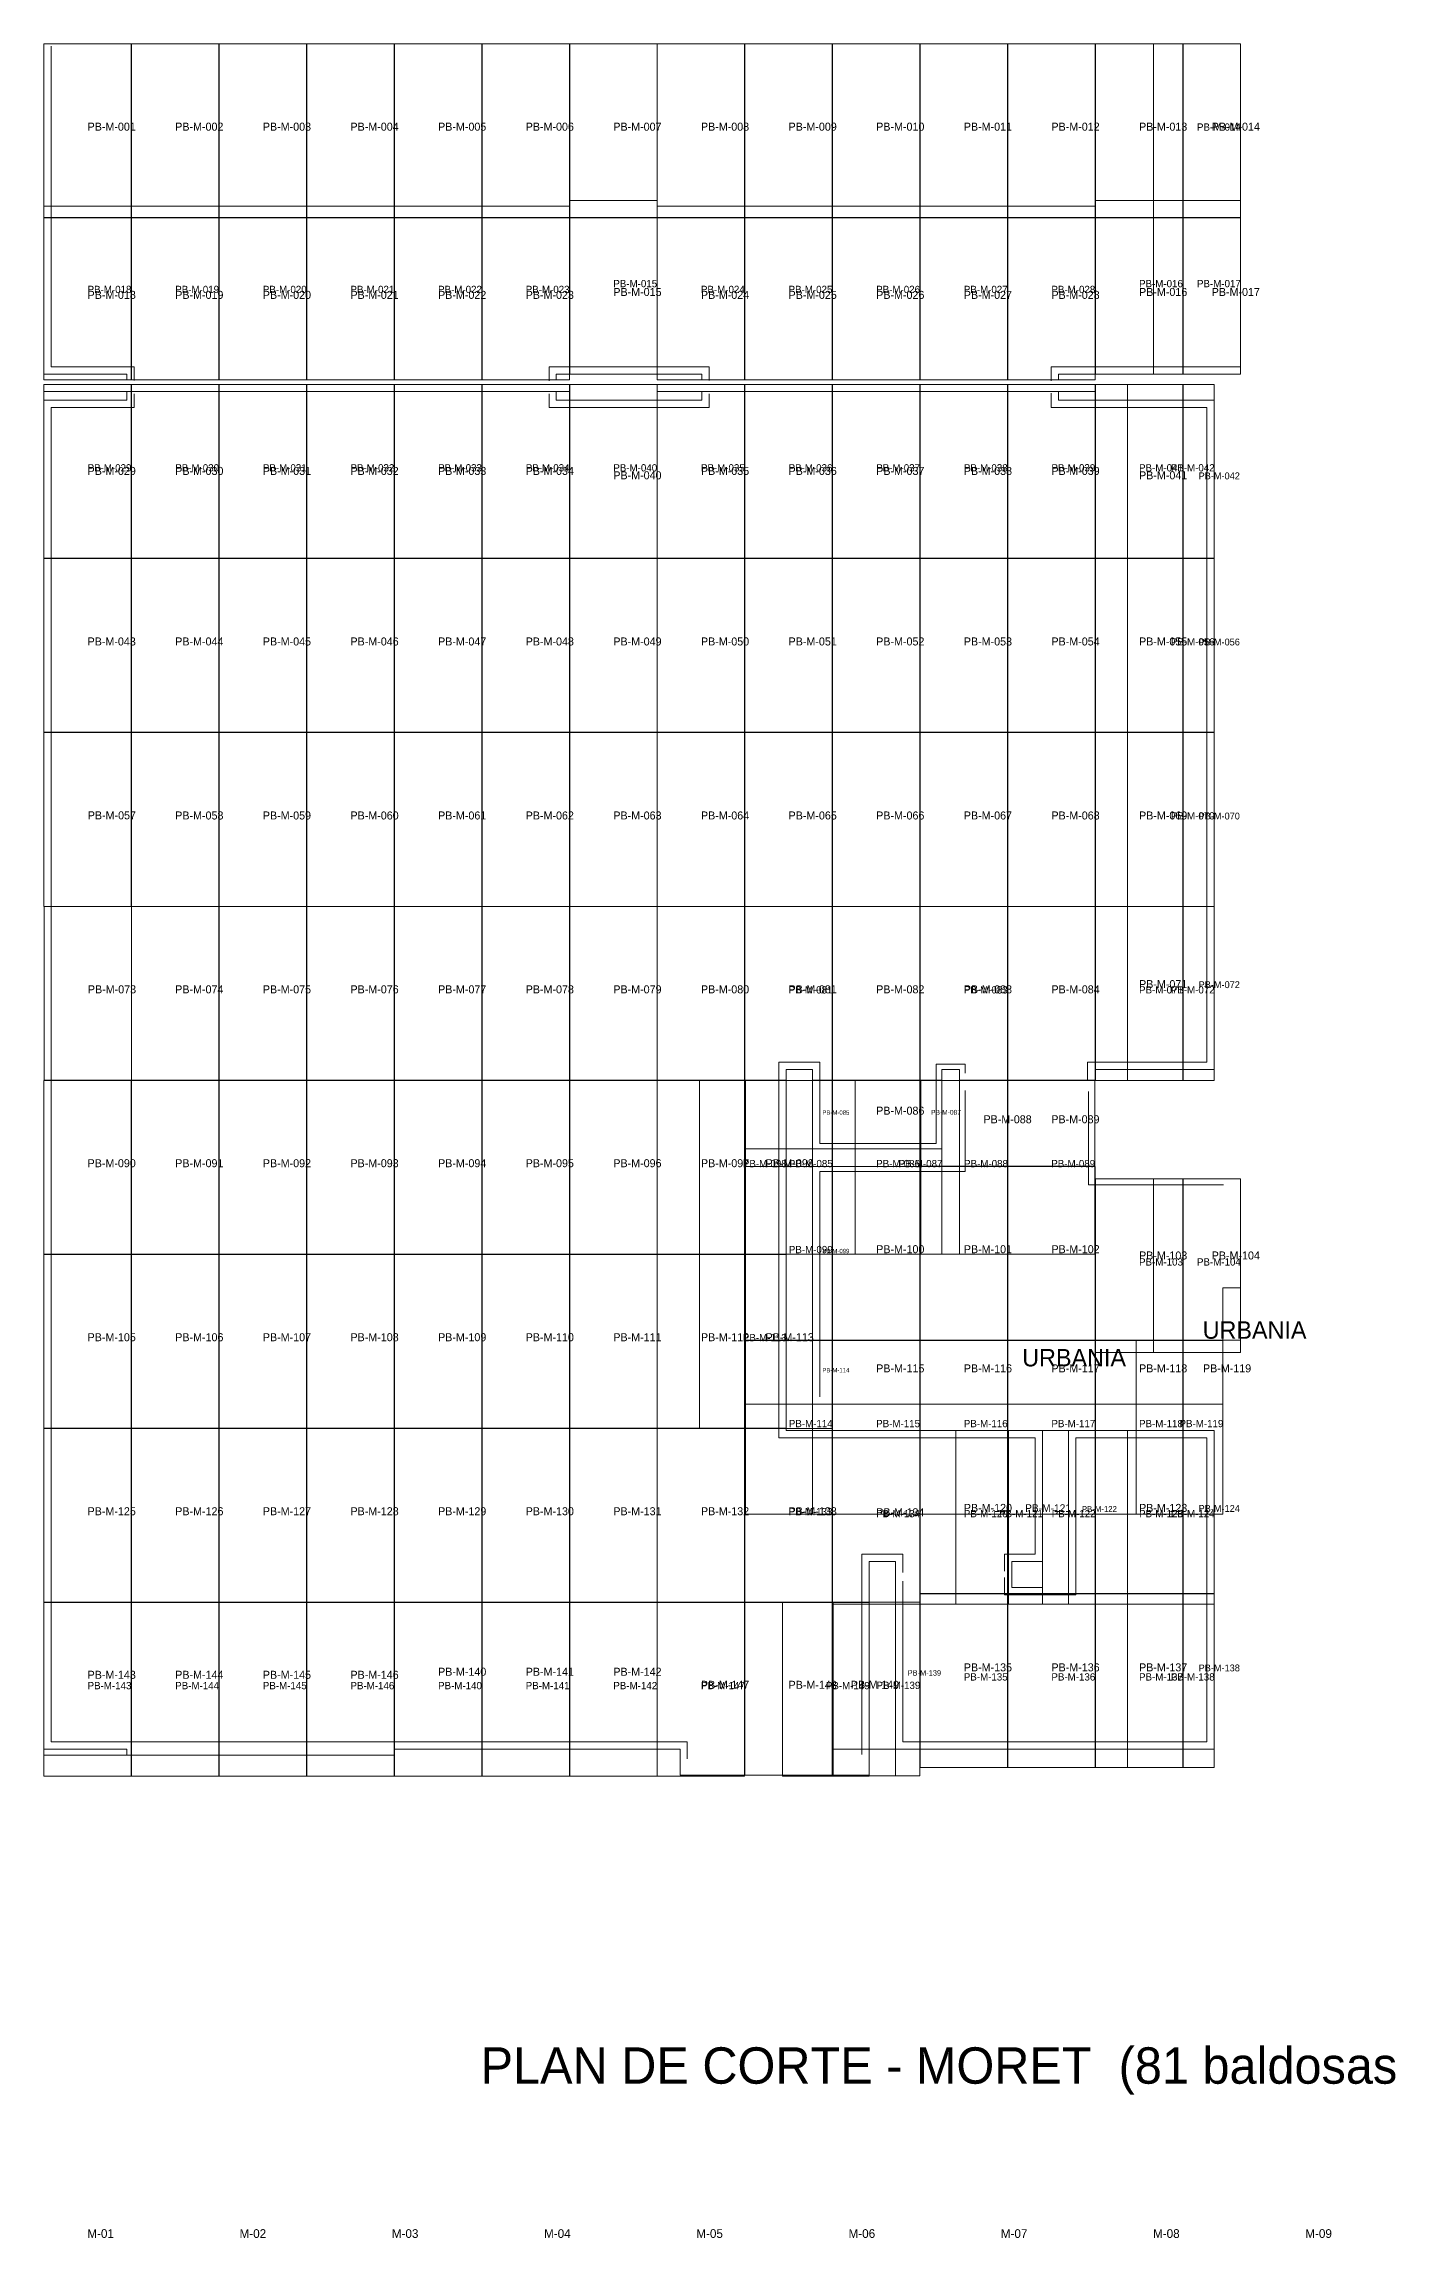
# Model space of a CAD drawing. Header units: metres. Extents: x 489.5 to 518.3, y -112.5 to -80.1.
# Drawn here: x 489.54 to 498.84, y -95.89 to -80.81 of the extents above; entities that cross this region are included whole.
import ezdxf

# ---------------------------------------------------------------- set-up
doc = ezdxf.new("R2010")
doc.units = ezdxf.units.M
for name, color, linetype, lineweight, plot in [('CORTE-TEXTO', 5, 'Continuous', 0, False), ('ETIQUETAS', 7, 'Continuous', 0, False), ('PISO-MORET', 30, 'Continuous', 0, False), ('SOBRANTES-MAPA', 6, 'Continuous', 0, False), ('SOBRANTES-RECORTE', 2, 'Continuous', 0, False), ('SOBRANTES-TEXTO', 6, 'Continuous', 0, False), ('URBANIA-LAVANDERIA', 5, 'Continuous', 0, False), ('ZOCLO', 3, 'Continuous', 0, False)]:
    doc.layers.add(name, color=color, linetype=linetype, lineweight=lineweight, plot=plot)

msp = doc.modelspace()

# ---------------------------------------------------------------- linework, layer by layer
at = {"layer": 'PISO-MORET'}
for points in [[(489.539, -82.004), (490.139, -82.004), (490.139, -80.81), (489.539, -80.81)], [(490.141, -82.004), (490.741, -82.004), (490.741, -80.81), (490.141, -80.81)], [(490.743, -82.004), (491.343, -82.004), (491.343, -80.81), (490.743, -80.81)], [(491.345, -82.004), (491.945, -82.004), (491.945, -80.81), (491.345, -80.81)], [(491.947, -82.004), (492.547, -82.004), (492.547, -80.81), (491.947, -80.81)], [(492.549, -82.004), (493.149, -82.004), (493.149, -80.81), (492.549, -80.81)], [(493.151, -82.004), (493.751, -82.004), (493.751, -80.81), (493.151, -80.81)], [(493.753, -82.004), (494.353, -82.004), (494.353, -80.81), (493.753, -80.81)], [(494.355, -82.004), (494.955, -82.004), (494.955, -80.81), (494.355, -80.81)], [(494.957, -82.004), (495.557, -82.004), (495.557, -80.81), (494.957, -80.81)], [(495.559, -82.004), (496.159, -82.004), (496.159, -80.81), (495.559, -80.81)], [(496.161, -82.004), (496.761, -82.004), (496.761, -80.81), (496.161, -80.81)], [(496.763, -82.004), (497.363, -82.004), (497.363, -80.81), (496.763, -80.81)], [(497.365, -82.004), (497.759, -82.004), (497.759, -80.81), (497.365, -80.81)], [(489.539, -82.006), (490.139, -82.006), (490.139, -83.12), (490.109, -83.12), (490.109, -83.08), (489.539, -83.08)], [(490.141, -83.12), (490.741, -83.12), (490.741, -82.006), (490.141, -82.006)], [(490.743, -83.12), (491.343, -83.12), (491.343, -82.006), (490.743, -82.006)], [(491.345, -83.12), (491.945, -83.12), (491.945, -82.006), (491.345, -82.006)], [(491.947, -83.12), (492.547, -83.12), (492.547, -82.006), (491.947, -82.006)], [(492.549, -83.12), (492.549, -82.006), (493.149, -82.006), (493.149, -83.08), (493.059, -83.08), (493.059, -83.12)], [(493.151, -83.08), (493.751, -83.08), (493.751, -82.006), (493.151, -82.006)], [(493.753, -82.006), (494.353, -82.006), (494.353, -83.12), (494.059, -83.12), (494.059, -83.08), (493.753, -83.08)], [(494.355, -83.12), (494.955, -83.12), (494.955, -82.006), (494.355, -82.006)], [(494.957, -83.12), (495.557, -83.12), (495.557, -82.006), (494.957, -82.006)], [(495.559, -83.12), (496.159, -83.12), (496.159, -82.006), (495.559, -82.006)], [(496.161, -83.12), (496.161, -82.006), (496.761, -82.006), (496.761, -83.12), (496.761, -83.12), (496.761, -83.08), (496.509, -83.08), (496.509, -83.12)], [(496.763, -83.08), (497.363, -83.08), (497.363, -82.006), (496.763, -82.006)], [(497.365, -83.08), (497.759, -83.08), (497.759, -82.006), (497.365, -82.006)], [(490.139, -83.2), (490.139, -84.346), (489.539, -84.346), (489.539, -83.26), (490.109, -83.26), (490.109, -83.2)], [(490.141, -84.346), (490.741, -84.346), (490.741, -83.2), (490.141, -83.2)], [(490.743, -84.346), (491.343, -84.346), (491.343, -83.2), (490.743, -83.2)], [(491.345, -84.346), (491.945, -84.346), (491.945, -83.2), (491.345, -83.2)], [(491.947, -84.346), (492.547, -84.346), (492.547, -83.2), (491.947, -83.2)], [(493.149, -84.346), (492.549, -84.346), (492.549, -83.2), (493.059, -83.2), (493.059, -83.26), (493.149, -83.26)], [(494.353, -83.2), (494.353, -84.346), (493.753, -84.346), (493.753, -83.26), (494.059, -83.26), (494.059, -83.2)], [(494.355, -84.346), (494.955, -84.346), (494.955, -83.2), (494.355, -83.2)], [(494.957, -84.346), (495.557, -84.346), (495.557, -83.2), (494.957, -83.2)], [(495.559, -84.346), (496.159, -84.346), (496.159, -83.2), (495.559, -83.2)], [(496.761, -83.2), (496.761, -84.346), (496.161, -84.346), (496.161, -83.2), (496.509, -83.2), (496.509, -83.26), (496.761, -83.26), (496.761, -83.2)], [(493.151, -84.346), (493.751, -84.346), (493.751, -83.26), (493.151, -83.26)], [(496.763, -84.346), (497.363, -84.346), (497.363, -83.26), (496.763, -83.26)], [(497.365, -84.346), (497.579, -84.346), (497.579, -83.26), (497.365, -83.26)], [(489.539, -85.542), (490.139, -85.542), (490.139, -84.348), (489.539, -84.348)], [(490.141, -85.542), (490.741, -85.542), (490.741, -84.348), (490.141, -84.348)], [(490.743, -85.542), (491.343, -85.542), (491.343, -84.348), (490.743, -84.348)], [(491.345, -85.542), (491.945, -85.542), (491.945, -84.348), (491.345, -84.348)], [(491.947, -85.542), (492.547, -85.542), (492.547, -84.348), (491.947, -84.348)], [(492.549, -85.542), (493.149, -85.542), (493.149, -84.348), (492.549, -84.348)], [(493.151, -85.542), (493.751, -85.542), (493.751, -84.348), (493.151, -84.348)], [(493.753, -85.542), (494.353, -85.542), (494.353, -84.348), (493.753, -84.348)], [(494.355, -85.542), (494.955, -85.542), (494.955, -84.348), (494.355, -84.348)], [(494.957, -85.542), (495.557, -85.542), (495.557, -84.348), (494.957, -84.348)], [(495.559, -85.542), (496.159, -85.542), (496.159, -84.348), (495.559, -84.348)], [(496.161, -85.542), (496.761, -85.542), (496.761, -84.348), (496.161, -84.348)], [(496.763, -85.542), (497.363, -85.542), (497.363, -84.348), (496.763, -84.348)], [(497.365, -85.542), (497.579, -85.542), (497.579, -84.348), (497.365, -84.348)], [(489.539, -86.738), (490.139, -86.738), (490.139, -85.544), (489.539, -85.544)], [(490.141, -86.738), (490.741, -86.738), (490.741, -85.544), (490.141, -85.544)], [(490.743, -86.738), (491.343, -86.738), (491.343, -85.544), (490.743, -85.544)], [(491.345, -86.738), (491.945, -86.738), (491.945, -85.544), (491.345, -85.544)], [(491.947, -86.738), (492.547, -86.738), (492.547, -85.544), (491.947, -85.544)], [(492.549, -86.738), (493.149, -86.738), (493.149, -85.544), (492.549, -85.544)], [(493.151, -86.738), (493.751, -86.738), (493.751, -85.544), (493.151, -85.544)], [(493.753, -86.738), (494.353, -86.738), (494.353, -85.544), (493.753, -85.544)], [(494.355, -86.738), (494.955, -86.738), (494.955, -85.544), (494.355, -85.544)], [(494.957, -86.738), (495.557, -86.738), (495.557, -85.544), (494.957, -85.544)], [(495.559, -86.738), (496.159, -86.738), (496.159, -85.544), (495.559, -85.544)], [(496.161, -86.738), (496.761, -86.738), (496.761, -85.544), (496.161, -85.544)], [(496.763, -86.738), (497.363, -86.738), (497.363, -85.544), (496.763, -85.544)], [(497.365, -86.738), (497.579, -86.738), (497.579, -85.544), (497.365, -85.544)], [(489.541, -87.933), (490.141, -87.933), (490.141, -86.739), (489.541, -86.739)], [(490.141, -87.932), (490.741, -87.932), (490.741, -86.74), (490.141, -86.74)], [(490.743, -87.932), (491.343, -87.932), (491.343, -86.74), (490.743, -86.74)], [(491.345, -87.932), (491.945, -87.932), (491.945, -86.74), (491.345, -86.74)], [(491.947, -87.932), (492.547, -87.932), (492.547, -86.74), (491.947, -86.74)], [(492.549, -87.932), (493.149, -87.932), (493.149, -86.74), (492.549, -86.74)], [(493.151, -87.932), (493.751, -87.932), (493.751, -86.74), (493.151, -86.74)], [(493.753, -87.932), (494.353, -87.932), (494.353, -86.74), (493.753, -86.74)], [(494.355, -87.932), (494.355, -86.74), (494.955, -86.74), (494.955, -87.932), (494.819, -87.932), (494.819, -87.86), (494.639, -87.86), (494.639, -87.932)], [(494.957, -87.932), (495.557, -87.932), (495.557, -86.74), (494.957, -86.74)], [(495.559, -87.932), (495.559, -86.74), (496.159, -86.74), (496.159, -87.932), (495.829, -87.932), (495.829, -87.86), (495.709, -87.86), (495.709, -87.932)], [(496.161, -87.932), (496.761, -87.932), (496.761, -86.74), (496.161, -86.74)], [(496.763, -87.86), (497.363, -87.86), (497.363, -86.74), (496.763, -86.74)], [(497.365, -87.86), (497.579, -87.86), (497.579, -86.74), (497.365, -86.74)], [(489.539, -89.128), (490.139, -89.128), (490.139, -87.934), (489.539, -87.934)], [(490.141, -89.128), (490.741, -89.128), (490.741, -87.934), (490.141, -87.934)], [(490.743, -89.128), (491.343, -89.128), (491.343, -87.934), (490.743, -87.934)], [(491.345, -89.128), (491.945, -89.128), (491.945, -87.934), (491.345, -87.934)], [(491.947, -89.128), (492.547, -89.128), (492.547, -87.934), (491.947, -87.934)], [(492.549, -89.128), (493.149, -89.128), (493.149, -87.934), (492.549, -87.934)], [(493.151, -89.128), (493.751, -89.128), (493.751, -87.934), (493.151, -87.934)], [(493.753, -89.128), (494.353, -89.128), (494.353, -87.934), (493.753, -87.934)], [(494.355, -89.128), (494.639, -89.128), (494.639, -87.934), (494.355, -87.934)], [(494.819, -88.405), (494.955, -88.405), (494.955, -87.934), (494.819, -87.934)], [(494.957, -88.405), (495.557, -88.405), (495.557, -87.934), (494.957, -87.934)], [(495.559, -88.405), (495.709, -88.405), (495.709, -87.934), (495.559, -87.934)], [(495.829, -88.523), (496.159, -88.523), (496.159, -87.934), (495.829, -87.934)], [(496.161, -88.523), (496.759, -88.523), (496.759, -87.934), (496.161, -87.934)], [(494.819, -89.719), (494.955, -89.719), (494.955, -88.525), (494.819, -88.525)], [(494.957, -89.719), (495.557, -89.719), (495.557, -88.525), (494.957, -88.525)], [(495.559, -89.719), (496.159, -89.719), (496.159, -88.525), (495.559, -88.525)], [(496.161, -89.719), (496.761, -89.719), (496.761, -88.525), (496.161, -88.525)], [(496.763, -89.719), (497.363, -89.719), (497.363, -88.61), (496.763, -88.61)], [(497.365, -89.719), (497.365, -88.61), (497.759, -88.61), (497.759, -89.719), (497.759, -89.719), (497.759, -89.36), (497.639, -89.36), (497.639, -89.719)], [(489.539, -90.324), (490.139, -90.324), (490.139, -89.13), (489.539, -89.13)], [(490.141, -90.324), (490.741, -90.324), (490.741, -89.13), (490.141, -89.13)], [(490.743, -90.324), (491.343, -90.324), (491.343, -89.13), (490.743, -89.13)], [(491.345, -90.324), (491.945, -90.324), (491.945, -89.13), (491.345, -89.13)], [(491.947, -90.324), (492.547, -90.324), (492.547, -89.13), (491.947, -89.13)], [(492.549, -90.324), (493.149, -90.324), (493.149, -89.13), (492.549, -89.13)], [(493.151, -90.324), (493.751, -90.324), (493.751, -89.13), (493.151, -89.13)], [(493.753, -90.324), (494.353, -90.324), (494.353, -89.13), (493.753, -89.13)], [(494.355, -90.324), (494.639, -90.324), (494.639, -89.13), (494.355, -89.13)], [(494.819, -90.16), (494.955, -90.16), (494.955, -89.721), (494.819, -89.721)], [(494.957, -90.16), (495.557, -90.16), (495.557, -89.721), (494.957, -89.721)], [(495.559, -90.16), (496.159, -90.16), (496.159, -89.721), (495.559, -89.721)], [(496.161, -90.16), (496.761, -90.16), (496.761, -89.721), (496.161, -89.721)], [(496.763, -90.16), (497.363, -90.16), (497.363, -89.721), (496.763, -89.721)], [(497.365, -90.16), (497.639, -90.16), (497.639, -89.721), (497.365, -89.721)], [(489.539, -91.52), (490.139, -91.52), (490.139, -90.326), (489.539, -90.326)], [(490.141, -91.52), (490.741, -91.52), (490.741, -90.326), (490.141, -90.326)], [(490.743, -91.52), (491.343, -91.52), (491.343, -90.326), (490.743, -90.326)], [(491.345, -91.52), (491.945, -91.52), (491.945, -90.326), (491.345, -90.326)], [(491.947, -91.52), (492.547, -91.52), (492.547, -90.326), (491.947, -90.326)], [(492.549, -91.52), (493.149, -91.52), (493.149, -90.326), (492.549, -90.326)], [(493.151, -91.52), (493.751, -91.52), (493.751, -90.326), (493.151, -90.326)], [(493.753, -91.52), (494.353, -91.52), (494.353, -90.326), (493.753, -90.326)], [(494.955, -91.52), (494.355, -91.52), (494.355, -90.326), (494.955, -90.326), (494.955, -90.326), (494.639, -90.326), (494.639, -90.34), (494.955, -90.34)], [(494.957, -91.52), (494.957, -90.34), (495.557, -90.34), (495.557, -91.52), (495.389, -91.52), (495.389, -91.24), (495.209, -91.24), (495.209, -91.52)], [(495.559, -91.46), (496.159, -91.46), (496.159, -90.34), (495.559, -90.34)], [(496.399, -91.46), (496.161, -91.46), (496.161, -90.34), (496.399, -90.34), (496.399, -91.24), (496.189, -91.24), (496.189, -91.42), (496.399, -91.42)], [(496.579, -91.46), (496.761, -91.46), (496.761, -90.34), (496.579, -90.34)], [(496.763, -91.46), (497.363, -91.46), (497.363, -90.34), (496.763, -90.34)], [(497.365, -91.46), (497.579, -91.46), (497.579, -90.34), (497.365, -90.34)], [(489.539, -91.522), (490.139, -91.522), (490.139, -92.572), (490.109, -92.572), (490.109, -92.53), (489.539, -92.53)], [(490.141, -92.572), (490.741, -92.572), (490.741, -91.522), (490.141, -91.522)], [(490.743, -92.572), (491.343, -92.572), (491.343, -91.522), (490.743, -91.522)], [(491.345, -92.572), (491.945, -92.572), (491.945, -91.522), (491.345, -91.522)], [(491.947, -92.53), (492.547, -92.53), (492.547, -91.522), (491.947, -91.522)], [(492.549, -92.53), (493.149, -92.53), (493.149, -91.522), (492.549, -91.522)], [(493.151, -92.53), (493.751, -92.53), (493.751, -91.522), (493.151, -91.522)], [(493.753, -91.522), (494.353, -91.522), (494.353, -92.71), (493.909, -92.71), (493.909, -92.53), (493.753, -92.53)], [(494.355, -92.71), (494.955, -92.71), (494.955, -91.522), (494.355, -91.522)], [(494.957, -92.71), (495.209, -92.71), (495.209, -91.522), (494.957, -91.522)], [(495.389, -92.53), (495.557, -92.53), (495.557, -91.52), (495.389, -91.52)], [(495.559, -92.53), (496.159, -92.53), (496.159, -91.462), (495.559, -91.462)], [(496.161, -92.53), (496.761, -92.53), (496.761, -91.462), (496.161, -91.462)], [(496.763, -92.53), (497.363, -92.53), (497.363, -91.462), (496.763, -91.462)], [(497.365, -92.53), (497.579, -92.53), (497.579, -91.462), (497.365, -91.462)]]:
    msp.add_lwpolyline(points, close=True, dxfattribs=at)
at = {"layer": 'SOBRANTES-MAPA'}
for points in [[(497.163, -82.004), (497.759, -82.004), (497.759, -80.81), (497.163, -80.81)], [(493.151, -83.08), (493.751, -83.08), (493.751, -81.886), (493.151, -81.886)], [(496.763, -83.08), (497.363, -83.08), (497.363, -81.886), (496.763, -81.886)], [(497.163, -83.08), (497.759, -83.08), (497.759, -81.886), (497.163, -81.886)], [(489.539, -83.12), (490.139, -83.12), (490.139, -81.926), (489.539, -81.926)], [(490.141, -83.12), (490.741, -83.12), (490.741, -81.926), (490.141, -81.926)], [(490.743, -83.12), (491.343, -83.12), (491.343, -81.926), (490.743, -81.926)], [(491.345, -83.12), (491.945, -83.12), (491.945, -81.926), (491.345, -81.926)], [(491.947, -83.12), (492.547, -83.12), (492.547, -81.926), (491.947, -81.926)], [(492.549, -83.12), (493.149, -83.12), (493.149, -81.926), (492.549, -81.926)], [(493.753, -83.12), (494.353, -83.12), (494.353, -81.926), (493.753, -81.926)], [(494.355, -83.12), (494.955, -83.12), (494.955, -81.926), (494.355, -81.926)], [(494.957, -83.12), (495.557, -83.12), (495.557, -81.926), (494.957, -81.926)], [(495.559, -83.12), (496.159, -83.12), (496.159, -81.926), (495.559, -81.926)], [(496.161, -83.12), (496.761, -83.12), (496.761, -81.926), (496.161, -81.926)], [(489.539, -84.346), (490.139, -84.346), (490.139, -83.152), (489.539, -83.152)], [(490.141, -84.346), (490.741, -84.346), (490.741, -83.152), (490.141, -83.152)], [(490.743, -84.346), (491.343, -84.346), (491.343, -83.152), (490.743, -83.152)], [(491.345, -84.346), (491.945, -84.346), (491.945, -83.152), (491.345, -83.152)], [(491.947, -84.346), (492.547, -84.346), (492.547, -83.152), (491.947, -83.152)], [(492.549, -84.346), (493.149, -84.346), (493.149, -83.152), (492.549, -83.152)], [(493.151, -84.346), (493.751, -84.346), (493.751, -83.152), (493.151, -83.152)], [(493.753, -84.346), (494.353, -84.346), (494.353, -83.152), (493.753, -83.152)], [(494.355, -84.346), (494.955, -84.346), (494.955, -83.152), (494.355, -83.152)], [(494.957, -84.346), (495.557, -84.346), (495.557, -83.152), (494.957, -83.152)], [(495.559, -84.346), (496.159, -84.346), (496.159, -83.152), (495.559, -83.152)], [(496.161, -84.346), (496.761, -84.346), (496.761, -83.152), (496.161, -83.152)], [(496.763, -84.346), (497.363, -84.346), (497.363, -83.152), (496.763, -83.152)], [(496.983, -84.346), (497.579, -84.346), (497.579, -83.152), (496.983, -83.152)], [(496.983, -85.542), (497.579, -85.542), (497.579, -84.348), (496.983, -84.348)], [(496.983, -86.738), (497.579, -86.738), (497.579, -85.544), (496.983, -85.544)], [(494.355, -87.934), (494.955, -87.934), (494.955, -86.74), (494.355, -86.74)], [(495.559, -87.934), (496.159, -87.934), (496.159, -86.74), (495.559, -86.74)], [(496.763, -87.934), (497.363, -87.934), (497.363, -86.74), (496.763, -86.74)], [(496.983, -87.934), (497.579, -87.934), (497.579, -86.74), (496.983, -86.74)], [(494.043, -89.128), (494.639, -89.128), (494.639, -87.934), (494.043, -87.934)], [(494.359, -89.128), (494.955, -89.128), (494.955, -87.934), (494.359, -87.934)], [(494.957, -89.128), (495.557, -89.128), (495.557, -87.934), (494.957, -87.934)], [(495.113, -89.128), (495.709, -89.128), (495.709, -87.934), (495.113, -87.934)], [(495.563, -89.128), (496.159, -89.128), (496.159, -87.934), (495.563, -87.934)], [(496.161, -89.128), (496.759, -89.128), (496.759, -87.934), (496.161, -87.934)], [(494.359, -89.719), (494.955, -89.719), (494.955, -88.525), (494.359, -88.525)], [(496.763, -89.804), (497.363, -89.804), (497.363, -88.61), (496.763, -88.61)], [(497.163, -89.804), (497.759, -89.804), (497.759, -88.61), (497.163, -88.61)], [(494.043, -90.324), (494.639, -90.324), (494.639, -89.13), (494.043, -89.13)], [(494.359, -90.915), (494.955, -90.915), (494.955, -89.721), (494.359, -89.721)], [(494.957, -90.915), (495.557, -90.915), (495.557, -89.721), (494.957, -89.721)], [(495.559, -90.915), (496.159, -90.915), (496.159, -89.721), (495.559, -89.721)], [(496.161, -90.915), (496.761, -90.915), (496.761, -89.721), (496.161, -89.721)], [(496.763, -90.915), (497.363, -90.915), (497.363, -89.721), (496.763, -89.721)], [(497.043, -90.915), (497.639, -90.915), (497.639, -89.721), (497.043, -89.721)], [(494.355, -91.52), (494.955, -91.52), (494.955, -90.326), (494.355, -90.326)], [(494.957, -91.534), (495.557, -91.534), (495.557, -90.34), (494.957, -90.34)], [(495.559, -91.534), (496.159, -91.534), (496.159, -90.34), (495.559, -90.34)], [(495.803, -91.534), (496.399, -91.534), (496.399, -90.34), (495.803, -90.34)], [(496.165, -91.534), (496.761, -91.534), (496.761, -90.34), (496.165, -90.34)], [(496.763, -91.534), (497.363, -91.534), (497.363, -90.34), (496.763, -90.34)], [(496.983, -91.534), (497.579, -91.534), (497.579, -90.34), (496.983, -90.34)], [(489.539, -92.716), (490.139, -92.716), (490.139, -91.522), (489.539, -91.522)], [(490.141, -92.716), (490.741, -92.716), (490.741, -91.522), (490.141, -91.522)], [(490.743, -92.716), (491.343, -92.716), (491.343, -91.522), (490.743, -91.522)], [(491.345, -92.716), (491.945, -92.716), (491.945, -91.522), (491.345, -91.522)], [(491.947, -92.716), (492.547, -92.716), (492.547, -91.522), (491.947, -91.522)], [(492.549, -92.716), (493.149, -92.716), (493.149, -91.522), (492.549, -91.522)], [(493.151, -92.716), (493.751, -92.716), (493.751, -91.522), (493.151, -91.522)], [(493.753, -92.716), (494.353, -92.716), (494.353, -91.522), (493.753, -91.522)], [(494.613, -92.716), (495.209, -92.716), (495.209, -91.522), (494.613, -91.522)], [(494.961, -92.714), (495.557, -92.714), (495.557, -91.52), (494.961, -91.52)], [(495.559, -92.656), (496.159, -92.656), (496.159, -91.462), (495.559, -91.462)], [(496.161, -92.656), (496.761, -92.656), (496.761, -91.462), (496.161, -91.462)], [(496.763, -92.656), (497.363, -92.656), (497.363, -91.462), (496.763, -91.462)], [(496.983, -92.656), (497.579, -92.656), (497.579, -91.462), (496.983, -91.462)]]:
    msp.add_lwpolyline(points, close=True, dxfattribs=at)
at = {"layer": 'SOBRANTES-RECORTE'}
for points in [[(497.163, -82.004), (497.365, -82.004), (497.365, -80.81), (497.163, -80.81)], [(493.151, -82.006), (493.751, -82.006), (493.751, -81.886), (493.151, -81.886)], [(496.763, -82.006), (497.363, -82.006), (497.363, -81.886), (496.763, -81.886)], [(497.365, -82.006), (497.759, -82.006), (497.759, -81.886), (497.365, -81.886)], [(489.539, -82.006), (490.139, -82.006), (490.139, -81.926), (489.539, -81.926)], [(490.141, -82.006), (490.741, -82.006), (490.741, -81.926), (490.141, -81.926)], [(490.743, -82.006), (491.343, -82.006), (491.343, -81.926), (490.743, -81.926)], [(491.345, -82.006), (491.945, -82.006), (491.945, -81.926), (491.345, -81.926)], [(491.947, -82.006), (492.547, -82.006), (492.547, -81.926), (491.947, -81.926)], [(492.549, -82.006), (493.149, -82.006), (493.149, -81.926), (492.549, -81.926)], [(493.753, -82.006), (494.353, -82.006), (494.353, -81.926), (493.753, -81.926)], [(494.355, -82.006), (494.955, -82.006), (494.955, -81.926), (494.355, -81.926)], [(494.957, -82.006), (495.557, -82.006), (495.557, -81.926), (494.957, -81.926)], [(495.559, -82.006), (496.159, -82.006), (496.159, -81.926), (495.559, -81.926)], [(496.161, -82.006), (496.761, -82.006), (496.761, -81.926), (496.161, -81.926)], [(497.163, -83.08), (497.365, -83.08), (497.365, -82.006), (497.163, -82.006)], [(489.539, -83.2), (490.139, -83.2), (490.139, -83.152), (489.539, -83.152)], [(490.141, -83.2), (490.741, -83.2), (490.741, -83.152), (490.141, -83.152)], [(490.743, -83.2), (491.343, -83.2), (491.343, -83.152), (490.743, -83.152)], [(491.345, -83.2), (491.945, -83.2), (491.945, -83.152), (491.345, -83.152)], [(491.947, -83.2), (492.547, -83.2), (492.547, -83.152), (491.947, -83.152)], [(492.549, -83.2), (493.149, -83.2), (493.149, -83.152), (492.549, -83.152)], [(493.151, -83.26), (493.751, -83.26), (493.751, -83.152), (493.151, -83.152)], [(493.753, -83.2), (494.353, -83.2), (494.353, -83.152), (493.753, -83.152)], [(494.355, -83.2), (494.955, -83.2), (494.955, -83.152), (494.355, -83.152)], [(494.957, -83.2), (495.557, -83.2), (495.557, -83.152), (494.957, -83.152)], [(495.559, -83.2), (496.159, -83.2), (496.159, -83.152), (495.559, -83.152)], [(496.161, -83.2), (496.761, -83.2), (496.761, -83.152), (496.161, -83.152)], [(496.763, -83.26), (497.363, -83.26), (497.363, -83.152), (496.763, -83.152)], [(497.365, -83.26), (497.579, -83.26), (497.579, -83.152), (497.365, -83.152)], [(496.983, -84.346), (497.365, -84.346), (497.365, -83.26), (496.983, -83.26)], [(496.983, -85.542), (497.365, -85.542), (497.365, -84.348), (496.983, -84.348)], [(496.983, -86.738), (497.365, -86.738), (497.365, -85.544), (496.983, -85.544)], [(496.983, -87.86), (497.365, -87.86), (497.365, -86.74), (496.983, -86.74)], [(496.763, -87.934), (497.363, -87.934), (497.363, -87.86), (496.763, -87.86)], [(497.365, -87.934), (497.579, -87.934), (497.579, -87.86), (497.365, -87.86)], [(494.043, -89.128), (494.355, -89.128), (494.355, -87.934), (494.043, -87.934)], [(494.359, -88.405), (494.819, -88.405), (494.819, -87.934), (494.359, -87.934)], [(495.113, -88.405), (495.559, -88.405), (495.559, -87.934), (495.113, -87.934)], [(495.563, -88.523), (495.829, -88.523), (495.829, -87.934), (495.563, -87.934)], [(494.819, -89.128), (494.955, -89.128), (494.955, -88.405), (494.819, -88.405)], [(494.957, -89.128), (495.557, -89.128), (495.557, -88.405), (494.957, -88.405)], [(495.559, -89.128), (495.709, -89.128), (495.709, -88.405), (495.559, -88.405)], [(495.829, -89.128), (496.159, -89.128), (496.159, -88.523), (495.829, -88.523)], [(496.161, -89.128), (496.759, -89.128), (496.759, -88.523), (496.161, -88.523)], [(494.359, -89.719), (494.819, -89.719), (494.819, -88.525), (494.359, -88.525)], [(497.163, -89.719), (497.365, -89.719), (497.365, -88.61), (497.163, -88.61)], [(494.043, -90.324), (494.355, -90.324), (494.355, -89.13), (494.043, -89.13)], [(494.359, -90.16), (494.819, -90.16), (494.819, -89.721), (494.359, -89.721)], [(496.763, -89.804), (497.363, -89.804), (497.363, -89.719), (496.763, -89.719)], [(497.043, -90.16), (497.365, -90.16), (497.365, -89.721), (497.043, -89.721)], [(497.365, -89.804), (497.759, -89.804), (497.759, -89.719), (497.365, -89.719)], [(494.819, -90.915), (494.955, -90.915), (494.955, -90.16), (494.819, -90.16)], [(494.957, -90.915), (495.557, -90.915), (495.557, -90.16), (494.957, -90.16)], [(495.559, -90.915), (496.159, -90.915), (496.159, -90.16), (495.559, -90.16)], [(496.161, -90.915), (496.761, -90.915), (496.761, -90.16), (496.161, -90.16)], [(496.763, -90.915), (497.363, -90.915), (497.363, -90.16), (496.763, -90.16)], [(497.365, -90.915), (497.639, -90.915), (497.639, -90.16), (497.365, -90.16)], [(495.803, -91.46), (496.161, -91.46), (496.161, -90.34), (495.803, -90.34)], [(496.165, -91.46), (496.579, -91.46), (496.579, -90.34), (496.165, -90.34)], [(496.983, -91.46), (497.365, -91.46), (497.365, -90.34), (496.983, -90.34)], [(494.613, -92.71), (494.957, -92.71), (494.957, -91.522), (494.613, -91.522)], [(494.961, -92.53), (495.389, -92.53), (495.389, -91.52), (494.961, -91.52)], [(495.559, -91.534), (496.159, -91.534), (496.159, -91.46), (495.559, -91.46)], [(496.161, -91.534), (496.399, -91.534), (496.399, -91.46), (496.161, -91.46)], [(496.579, -91.534), (496.761, -91.534), (496.761, -91.46), (496.579, -91.46)], [(496.763, -91.534), (497.363, -91.534), (497.363, -91.46), (496.763, -91.46)], [(496.983, -92.53), (497.365, -92.53), (497.365, -91.462), (496.983, -91.462)], [(497.365, -91.534), (497.579, -91.534), (497.579, -91.46), (497.365, -91.46)], [(489.539, -92.716), (490.139, -92.716), (490.139, -92.572), (489.539, -92.572)], [(490.141, -92.716), (490.741, -92.716), (490.741, -92.572), (490.141, -92.572)], [(490.743, -92.716), (491.343, -92.716), (491.343, -92.572), (490.743, -92.572)], [(491.345, -92.716), (491.945, -92.716), (491.945, -92.572), (491.345, -92.572)], [(491.947, -92.716), (492.547, -92.716), (492.547, -92.53), (491.947, -92.53)], [(492.549, -92.716), (493.149, -92.716), (493.149, -92.53), (492.549, -92.53)], [(493.151, -92.716), (493.751, -92.716), (493.751, -92.53), (493.151, -92.53)], [(495.389, -92.714), (495.557, -92.714), (495.557, -92.53), (495.389, -92.53)], [(495.559, -92.656), (496.159, -92.656), (496.159, -92.53), (495.559, -92.53)], [(496.161, -92.656), (496.761, -92.656), (496.761, -92.53), (496.161, -92.53)], [(496.763, -92.656), (497.363, -92.656), (497.363, -92.53), (496.763, -92.53)], [(497.365, -92.656), (497.579, -92.656), (497.579, -92.53), (497.365, -92.53)]]:
    msp.add_lwpolyline(points, close=True, dxfattribs=at)
at = {"layer": 'ZOCLO'}
for p, q in [((489.589, -80.826), (489.589, -83.03)), ((489.589, -83.03), (490.109, -83.03)), ((490.159, -83.03), (490.109, -83.03)), ((490.159, -83.125), (490.159, -83.03)), ((493.009, -83.126), (493.009, -83.03)), ((493.009, -83.03), (493.059, -83.03)), ((493.059, -83.03), (494.059, -83.03)), ((494.109, -83.03), (494.059, -83.03)), ((494.109, -83.125), (494.109, -83.03)), ((496.459, -83.126), (496.459, -83.03)), ((496.459, -83.03), (496.509, -83.03)), ((496.509, -83.03), (497.759, -83.03)), ((490.159, -83.216), (490.159, -83.31)), ((493.009, -83.215), (493.009, -83.31)), ((494.109, -83.216), (494.109, -83.31)), ((496.459, -83.211), (496.459, -83.31)), ((489.589, -92.48), (489.589, -83.31)), ((489.589, -83.31), (490.109, -83.31)), ((490.159, -83.31), (490.109, -83.31)), ((493.009, -83.31), (493.059, -83.31)), ((493.059, -83.31), (494.059, -83.31)), ((494.109, -83.31), (494.059, -83.31)), ((496.459, -83.31), (496.509, -83.31)), ((496.509, -83.31), (497.529, -83.31)), ((497.529, -83.31), (497.529, -85.41)), ((497.529, -85.41), (497.529, -86.91)), ((497.529, -86.91), (497.529, -87.81)), ((494.869, -87.81), (494.589, -87.81)), ((494.589, -87.81), (494.589, -90.39)), ((494.869, -88.369), (494.869, -87.81)), ((495.868, -87.823), (495.67, -87.823)), ((495.67, -87.823), (495.67, -88.369)), ((495.868, -87.884), (495.868, -87.823)), ((497.529, -87.81), (496.709, -87.81)), ((496.709, -87.81), (496.709, -87.928)), ((495.868, -88.56), (495.868, -88.003)), ((496.715, -88.651), (496.715, -88.011)), ((495.67, -88.369), (494.869, -88.369)), ((494.869, -90.11), (494.869, -88.56)), ((494.869, -88.56), (495.868, -88.56)), ((497.644, -88.651), (496.715, -88.651)), ((494.589, -90.39), (496.349, -90.39)), ((496.349, -90.39), (496.349, -91.19)), ((496.629, -91.47), (496.629, -90.39)), ((496.629, -90.39), (497.529, -90.39)), ((497.529, -90.39), (497.529, -90.61)), ((497.529, -90.61), (497.529, -92.41)), ((495.439, -91.19), (495.159, -91.19)), ((495.159, -91.19), (495.159, -92.568)), ((495.439, -91.317), (495.439, -91.19)), ((496.349, -91.19), (496.139, -91.19)), ((496.139, -91.19), (496.139, -91.308)), ((495.439, -92.48), (495.439, -91.376)), ((496.139, -91.352), (496.139, -91.47)), ((496.139, -91.47), (496.629, -91.47)), ((497.529, -92.41), (497.529, -92.48)), ((490.209, -92.48), (489.589, -92.48)), ((491.809, -92.48), (490.209, -92.48)), ((493.909, -92.48), (491.809, -92.48)), ((493.959, -92.48), (493.909, -92.48)), ((493.959, -92.598), (493.959, -92.48)), ((497.529, -92.48), (495.439, -92.48))]:
    msp.add_line(p, q, dxfattribs=at)

# ---------------------------------------------------------------- texts
at = {"layer": 'CORTE-TEXTO'}
for s, height, p in [('PLAN DE CORTE - MORET  (81 baldosas a abrir)', 0.25, (492.539, -94.83)), ('M-01', 0.06, (489.837, -95.89)), ('M-02', 0.06, (490.883, -95.89)), ('M-03', 0.06, (491.929, -95.89)), ('M-04', 0.06, (492.975, -95.89)), ('M-05', 0.06, (494.021, -95.89)), ('M-06', 0.06, (495.067, -95.89)), ('M-07', 0.06, (496.113, -95.89)), ('M-08', 0.06, (497.159, -95.89)), ('M-09', 0.06, (498.205, -95.89))]:
    msp.add_text(s, height=height, dxfattribs=at).set_placement(p)
at = {"layer": 'ETIQUETAS'}
for s, height, p in [('PB-M-001', 0.055, (489.839, -81.407)), ('PB-M-002', 0.055, (490.441, -81.407)), ('PB-M-003', 0.055, (491.043, -81.407)), ('PB-M-004', 0.055, (491.645, -81.407)), ('PB-M-005', 0.055, (492.247, -81.407)), ('PB-M-006', 0.055, (492.849, -81.407)), ('PB-M-007', 0.055, (493.451, -81.407)), ('PB-M-008', 0.055, (494.053, -81.407)), ('PB-M-009', 0.055, (494.655, -81.407)), ('PB-M-010', 0.055, (495.257, -81.407)), ('PB-M-011', 0.055, (495.859, -81.407)), ('PB-M-012', 0.055, (496.461, -81.407)), ('PB-M-013', 0.055, (497.063, -81.407)), ('PB-M-014', 0.055, (497.562, -81.407)), ('PB-M-015', 0.055, (493.451, -82.543)), ('PB-M-016', 0.055, (497.063, -82.543)), ('PB-M-017', 0.055, (497.562, -82.543)), ('PB-M-018', 0.055, (489.839, -82.563)), ('PB-M-019', 0.055, (490.441, -82.563)), ('PB-M-020', 0.055, (491.043, -82.563)), ('PB-M-021', 0.055, (491.645, -82.563)), ('PB-M-022', 0.055, (492.247, -82.563)), ('PB-M-023', 0.055, (492.849, -82.563)), ('PB-M-024', 0.055, (494.053, -82.563)), ('PB-M-025', 0.055, (494.655, -82.563)), ('PB-M-026', 0.055, (495.257, -82.563)), ('PB-M-027', 0.055, (495.859, -82.563)), ('PB-M-028', 0.055, (496.461, -82.563)), ('PB-M-029', 0.055, (489.839, -83.773)), ('PB-M-030', 0.055, (490.441, -83.773)), ('PB-M-031', 0.055, (491.043, -83.773)), ('PB-M-032', 0.055, (491.645, -83.773)), ('PB-M-033', 0.055, (492.247, -83.773)), ('PB-M-034', 0.055, (492.849, -83.773)), ('PB-M-040', 0.055, (493.451, -83.803)), ('PB-M-035', 0.055, (494.053, -83.773)), ('PB-M-036', 0.055, (494.655, -83.773)), ('PB-M-037', 0.055, (495.257, -83.773)), ('PB-M-038', 0.055, (495.859, -83.773)), ('PB-M-039', 0.055, (496.461, -83.773)), ('PB-M-041', 0.055, (497.063, -83.803)), ('PB-M-042', 0.0471, (497.472, -83.803)), ('PB-M-043', 0.055, (489.839, -84.945)), ('PB-M-044', 0.055, (490.441, -84.945)), ('PB-M-045', 0.055, (491.043, -84.945)), ('PB-M-046', 0.055, (491.645, -84.945)), ('PB-M-047', 0.055, (492.247, -84.945)), ('PB-M-048', 0.055, (492.849, -84.945)), ('PB-M-049', 0.055, (493.451, -84.945)), ('PB-M-050', 0.055, (494.053, -84.945)), ('PB-M-051', 0.055, (494.655, -84.945)), ('PB-M-052', 0.055, (495.257, -84.945)), ('PB-M-053', 0.055, (495.859, -84.945)), ('PB-M-054', 0.055, (496.461, -84.945)), ('PB-M-055', 0.055, (497.063, -84.945)), ('PB-M-056', 0.0471, (497.472, -84.945)), ('PB-M-057', 0.055, (489.84, -86.14)), ('PB-M-058', 0.055, (490.441, -86.141)), ('PB-M-059', 0.055, (491.043, -86.141)), ('PB-M-060', 0.055, (491.645, -86.141)), ('PB-M-061', 0.055, (492.247, -86.141)), ('PB-M-062', 0.055, (492.849, -86.141)), ('PB-M-063', 0.055, (493.451, -86.141)), ('PB-M-064', 0.055, (494.053, -86.141)), ('PB-M-065', 0.055, (494.655, -86.141)), ('PB-M-066', 0.055, (495.257, -86.141)), ('PB-M-067', 0.055, (495.859, -86.141)), ('PB-M-068', 0.055, (496.461, -86.141)), ('PB-M-069', 0.055, (497.063, -86.141)), ('PB-M-070', 0.0471, (497.472, -86.141)), ('PB-M-073', 0.055, (489.841, -87.336)), ('PB-M-074', 0.055, (490.441, -87.336)), ('PB-M-075', 0.055, (491.043, -87.336)), ('PB-M-076', 0.055, (491.645, -87.336)), ('PB-M-077', 0.055, (492.247, -87.336)), ('PB-M-078', 0.055, (492.849, -87.336)), ('PB-M-079', 0.055, (493.451, -87.336)), ('PB-M-080', 0.055, (494.053, -87.336)), ('PB-M-081', 0.055, (494.655, -87.336)), ('PB-M-082', 0.055, (495.257, -87.336)), ('PB-M-083', 0.055, (495.859, -87.336)), ('PB-M-084', 0.055, (496.461, -87.336)), ('PB-M-071', 0.055, (497.063, -87.3)), ('PB-M-072', 0.0471, (497.472, -87.3)), ('PB-M-085', 0.0299, (494.887, -88.17)), ('PB-M-086', 0.055, (495.257, -88.17)), ('PB-M-087', 0.033, (495.634, -88.17)), ('PB-M-088', 0.055, (495.994, -88.229)), ('PB-M-089', 0.055, (496.46, -88.229)), ('PB-M-090', 0.055, (489.839, -88.531)), ('PB-M-091', 0.055, (490.441, -88.531)), ('PB-M-092', 0.055, (491.043, -88.531)), ('PB-M-093', 0.055, (491.645, -88.531)), ('PB-M-094', 0.055, (492.247, -88.531)), ('PB-M-095', 0.055, (492.849, -88.531)), ('PB-M-096', 0.055, (493.451, -88.531)), ('PB-M-097', 0.055, (494.053, -88.531)), ('PB-M-098', 0.055, (494.497, -88.531)), ('PB-M-099', 0.0299, (494.887, -89.122)), ('PB-M-100', 0.055, (495.257, -89.122)), ('PB-M-101', 0.055, (495.859, -89.122)), ('PB-M-102', 0.055, (496.461, -89.122)), ('PB-M-103', 0.055, (497.063, -89.165)), ('PB-M-104', 0.055, (497.562, -89.165)), ('PB-M-105', 0.055, (489.839, -89.727)), ('PB-M-106', 0.055, (490.441, -89.727)), ('PB-M-107', 0.055, (491.043, -89.727)), ('PB-M-108', 0.055, (491.645, -89.727)), ('PB-M-109', 0.055, (492.247, -89.727)), ('PB-M-110', 0.055, (492.849, -89.727)), ('PB-M-111', 0.055, (493.451, -89.727)), ('PB-M-112', 0.055, (494.053, -89.727)), ('PB-M-113', 0.055, (494.497, -89.727)), ('PB-M-114', 0.0299, (494.887, -89.941)), ('PB-M-115', 0.055, (495.257, -89.941)), ('PB-M-116', 0.055, (495.859, -89.941)), ('PB-M-117', 0.055, (496.461, -89.941)), ('PB-M-118', 0.055, (497.063, -89.941)), ('PB-M-119', 0.055, (497.502, -89.941)), ('PB-M-125', 0.055, (489.839, -90.923)), ('PB-M-126', 0.055, (490.441, -90.923)), ('PB-M-127', 0.055, (491.043, -90.923)), ('PB-M-128', 0.055, (491.645, -90.923)), ('PB-M-129', 0.055, (492.247, -90.923)), ('PB-M-130', 0.055, (492.849, -90.923)), ('PB-M-131', 0.055, (493.451, -90.923)), ('PB-M-132', 0.055, (494.053, -90.923)), ('PB-M-133', 0.055, (494.655, -90.923)), ('PB-M-134', 0.055, (495.257, -90.93)), ('PB-M-120', 0.055, (495.859, -90.9)), ('PB-M-121', 0.0524, (496.28, -90.9)), ('PB-M-122', 0.04, (496.67, -90.9)), ('PB-M-123', 0.055, (497.063, -90.9)), ('PB-M-124', 0.0471, (497.472, -90.9)), ('PB-M-143', 0.055, (489.839, -92.047)), ('PB-M-144', 0.055, (490.441, -92.047)), ('PB-M-145', 0.055, (491.043, -92.047)), ('PB-M-146', 0.055, (491.645, -92.047)), ('PB-M-140', 0.055, (492.247, -92.026)), ('PB-M-141', 0.055, (492.849, -92.026)), ('PB-M-142', 0.055, (493.451, -92.026)), ('PB-M-139', 0.037, (495.473, -92.025)), ('PB-M-135', 0.055, (495.859, -91.996)), ('PB-M-136', 0.055, (496.461, -91.996)), ('PB-M-137', 0.055, (497.063, -91.996)), ('PB-M-138', 0.0471, (497.472, -91.996)), ('PB-M-147', 0.055, (494.053, -92.116)), ('PB-M-148', 0.055, (494.655, -92.116)), ('PB-M-149', 0.055, (495.083, -92.116))]:
    msp.add_text(s, height=height, dxfattribs=at).set_placement(p)
at = {"layer": 'SOBRANTES-TEXTO'}
for s, p in [('PB-M-014', (497.461, -81.407)), ('PB-M-018', (489.839, -82.523)), ('PB-M-019', (490.441, -82.523)), ('PB-M-020', (491.043, -82.523)), ('PB-M-021', (491.645, -82.523)), ('PB-M-022', (492.247, -82.523)), ('PB-M-023', (492.849, -82.523)), ('PB-M-015', (493.451, -82.483)), ('PB-M-024', (494.053, -82.523)), ('PB-M-025', (494.655, -82.523)), ('PB-M-026', (495.257, -82.523)), ('PB-M-027', (495.859, -82.523)), ('PB-M-028', (496.461, -82.523)), ('PB-M-016', (497.063, -82.483)), ('PB-M-017', (497.461, -82.483)), ('PB-M-029', (489.839, -83.749)), ('PB-M-030', (490.441, -83.749)), ('PB-M-031', (491.043, -83.749)), ('PB-M-032', (491.645, -83.749)), ('PB-M-033', (492.247, -83.749)), ('PB-M-034', (492.849, -83.749)), ('PB-M-040', (493.451, -83.749)), ('PB-M-035', (494.053, -83.749)), ('PB-M-036', (494.655, -83.749)), ('PB-M-037', (495.257, -83.749)), ('PB-M-038', (495.859, -83.749)), ('PB-M-039', (496.461, -83.749)), ('PB-M-041', (497.063, -83.749)), ('PB-M-042', (497.281, -83.749)), ('PB-M-056', (497.281, -84.945)), ('PB-M-070', (497.281, -86.141)), ('PB-M-081', (494.655, -87.337)), ('PB-M-083', (495.859, -87.337)), ('PB-M-071', (497.063, -87.337)), ('PB-M-072', (497.281, -87.337)), ('PB-M-098', (494.341, -88.531)), ('PB-M-085', (494.657, -88.531)), ('PB-M-086', (495.257, -88.531)), ('PB-M-087', (495.411, -88.531)), ('PB-M-088', (495.861, -88.531)), ('PB-M-089', (496.46, -88.531)), ('PB-M-099', (494.657, -89.122)), ('PB-M-103', (497.063, -89.207)), ('PB-M-104', (497.461, -89.207)), ('PB-M-113', (494.341, -89.727)), ('PB-M-114', (494.657, -90.318)), ('PB-M-115', (495.257, -90.318)), ('PB-M-116', (495.859, -90.318)), ('PB-M-117', (496.461, -90.318)), ('PB-M-118', (497.063, -90.318)), ('PB-M-119', (497.341, -90.318)), ('PB-M-133', (494.655, -90.923)), ('PB-M-134', (495.257, -90.937)), ('PB-M-120', (495.859, -90.937)), ('PB-M-121', (496.101, -90.937)), ('PB-M-122', (496.463, -90.937)), ('PB-M-123', (497.063, -90.937)), ('PB-M-124', (497.281, -90.937)), ('PB-M-143', (489.839, -92.119)), ('PB-M-144', (490.441, -92.119)), ('PB-M-145', (491.043, -92.119)), ('PB-M-146', (491.645, -92.119)), ('PB-M-140', (492.247, -92.119)), ('PB-M-141', (492.849, -92.119)), ('PB-M-142', (493.451, -92.119)), ('PB-M-147', (494.053, -92.119)), ('PB-M-149', (494.911, -92.119)), ('PB-M-139', (495.259, -92.117)), ('PB-M-135', (495.859, -92.059)), ('PB-M-136', (496.461, -92.059)), ('PB-M-137', (497.063, -92.059)), ('PB-M-138', (497.281, -92.059))]:
    msp.add_text(s, height=0.05, dxfattribs=at).set_placement(p)
at = {"layer": 'URBANIA-LAVANDERIA'}
for p in [(497.5, -89.71), (496.26, -89.9)]:
    msp.add_text('URBANIA', height=0.12, dxfattribs=at).set_placement(p)

doc.saveas('drawing.dxf')
